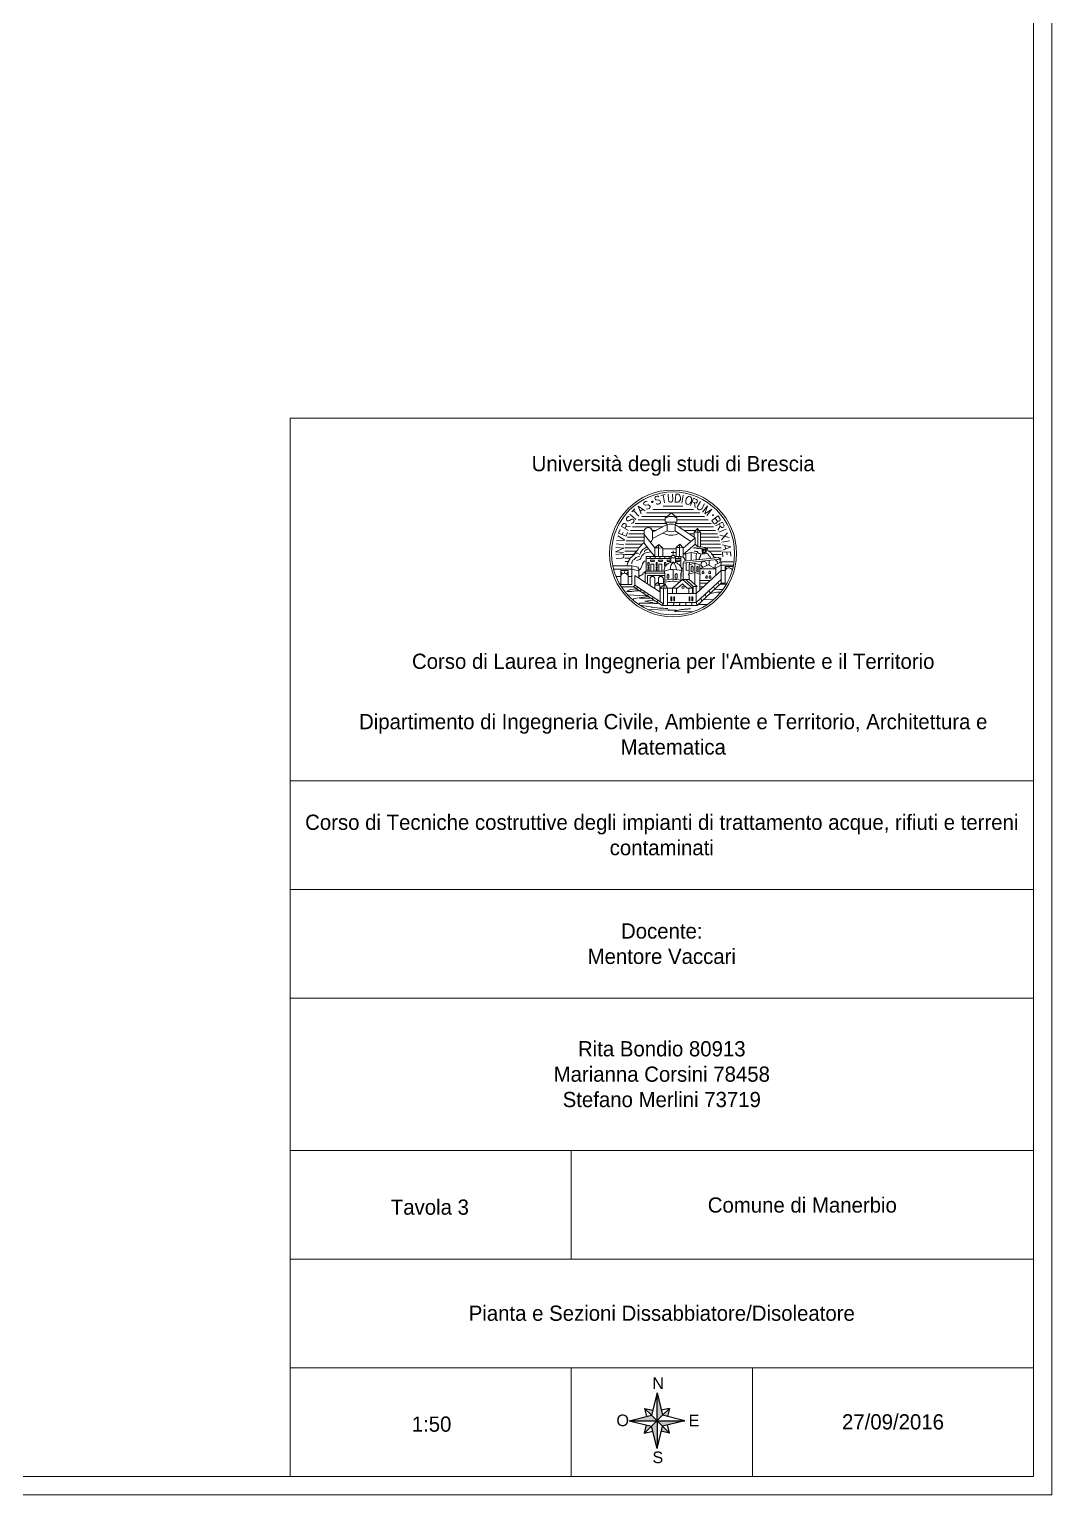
# Model space of a CAD drawing. Extents: x -2884 to -859, y 3232 to 5149.
# Drawn here: x -1140.6 to -858.7, y 4308 to 4712.3 of the extents above; entities that cross this region are included whole.
import ezdxf

# ---------------------------------------------------------------- set-up
doc = ezdxf.new("R2010")
doc.units = 0
doc.header["$MEASUREMENT"] = 0
doc.layers.add('Cartiglio', color=7, linetype='CONTINUOUS', lineweight=15)
doc.styles.add('ROMANC', font='romanc', dxfattribs={"width": 0.9, "height": 0.4})

msp = doc.modelspace()

# ---------------------------------------------------------------- hatches: boundary and pattern name
at = {"layer": 'Cartiglio', "lineweight": 5, "ltscale": 0.2}
h = msp.add_hatch(color=256, dxfattribs=at)
h.paths.add_polyline_path([(-970.96, 4331.803), (-969.04, 4329.883), (-968.708, 4331.259)])
h.paths.add_polyline_path([(-967.547, 4336.069), (-967.547, 4328.389), (-966.054, 4329.883)])
h.paths.add_polyline_path([(-966.054, 4329.883), (-964.677, 4329.55), (-964.134, 4331.803)])
h.paths.add_polyline_path([(-959.867, 4328.389), (-967.547, 4328.389), (-966.054, 4326.896)])
h.paths.add_polyline_path([(-964.134, 4324.976), (-966.054, 4326.896), (-966.386, 4325.52)])
h.paths.add_polyline_path([(-967.547, 4328.389), (-969.04, 4326.896), (-967.547, 4320.709)])
h.paths.add_polyline_path([(-970.417, 4327.228), (-970.96, 4324.976), (-969.04, 4326.896)])
h.paths.add_polyline_path([(-967.547, 4328.389), (-969.04, 4329.883), (-975.227, 4328.389)])

# ---------------------------------------------------------------- linework, layer by layer
at = {"layer": 'Cartiglio', "linetype": 'Continuous'}
for p, q in [((-1068.733, 4312.979), (-1068.733, 4604.979)), ((-1068.733, 4604.979), (-863.733, 4604.979))]:
    msp.add_line(p, q, dxfattribs=at)
at = {"layer": 'Cartiglio'}
for p, q in [((-972.753, 4576.924), (-965.263, 4576.924)), ((-971.733, 4577.881), (-964.711, 4577.881)), ((-970.45, 4578.839), (-955.779, 4578.839)), ((-968.727, 4579.796), (-957.502, 4579.796)), ((-965.829, 4580.754), (-960.4, 4580.754)), ((-965.263, 4577.397), (-963.591, 4578.865)), ((-965.263, 4577.397), (-965.263, 4576.279)), ((-963.591, 4578.865), (-962.088, 4577.457)), ((-962.541, 4577.881), (-954.496, 4577.881)), ((-962.088, 4577.457), (-962.088, 4576.339)), ((-962.088, 4576.924), (-953.476, 4576.924)), ((-975.325, 4573.093), (-971.113, 4573.093)), ((-974.853, 4574.051), (-971.042, 4574.051)), ((-974.28, 4575.008), (-965.922, 4575.008)), ((-973.588, 4575.966), (-964.916, 4575.966)), ((-971.113, 4570.539), (-971.113, 4573.642)), ((-968.105, 4569.228), (-971.113, 4572.86)), ((-968.853, 4574.051), (-967.738, 4574.051)), ((-964.722, 4575.641), (-968.782, 4573.5)), ((-964.722, 4573.909), (-968.782, 4571.768)), ((-968.782, 4571.768), (-968.782, 4573.663)), ((-965.263, 4576.279), (-962.088, 4576.339)), ((-965.106, 4576.282), (-964.722, 4575.641)), ((-964.722, 4575.641), (-964.722, 4573.909)), ((-962.301, 4576.335), (-962.569, 4575.653)), ((-962.569, 4575.653), (-962.569, 4573.897)), ((-962.569, 4575.653), (-957.032, 4572.009)), ((-962.569, 4573.897), (-958.182, 4571.01)), ((-962.446, 4575.966), (-952.64, 4575.966)), ((-961.589, 4575.008), (-951.949, 4575.008)), ((-960.134, 4574.051), (-956.844, 4574.051)), ((-958.679, 4573.093), (-957.303, 4573.093)), ((-956.352, 4574.573), (-957.303, 4573.563)), ((-957.303, 4573.563), (-956.255, 4573.563)), ((-957.303, 4572.188), (-957.303, 4573.563)), ((-956.352, 4574.573), (-955.516, 4573.416)), ((-956.255, 4573.563), (-956.352, 4574.573)), ((-955.516, 4573.416), (-956.255, 4573.563)), ((-956.255, 4573.563), (-956.255, 4569.525)), ((-955.975, 4574.051), (-951.376, 4574.051)), ((-955.516, 4569.525), (-955.516, 4573.416)), ((-955.516, 4573.093), (-950.904, 4573.093)), ((-976.379, 4569.263), (-972.496, 4569.263)), ((-976.229, 4570.221), (-971.606, 4570.221)), ((-976.006, 4571.178), (-971.113, 4571.178)), ((-975.707, 4572.136), (-971.113, 4572.136)), ((-971.113, 4570.539), (-968.105, 4566.775)), ((-968.105, 4569.228), (-967.04, 4570.165)), ((-967.08, 4569.267), (-968.105, 4569.228)), ((-968.105, 4569.228), (-968.105, 4566.795)), ((-967.04, 4570.165), (-967.116, 4569.228)), ((-967.112, 4569.266), (-967.112, 4566.795)), ((-965.975, 4569.149), (-967.08, 4569.267)), ((-967.04, 4570.165), (-965.975, 4569.149)), ((-965.975, 4569.149), (-965.975, 4566.795)), ((-965.975, 4568.963), (-962.278, 4568.963)), ((-962.292, 4569.349), (-961.24, 4570.238)), ((-962.278, 4569.346), (-962.278, 4566.795)), ((-961.341, 4569.328), (-962.278, 4569.346)), ((-961.24, 4570.238), (-961.355, 4569.328)), ((-961.355, 4569.328), (-961.355, 4566.795)), ((-960.328, 4569.247), (-961.341, 4569.328)), ((-961.24, 4570.238), (-960.328, 4569.247)), ((-957.032, 4572.009), (-960.328, 4569.145)), ((-957.032, 4570.254), (-960.328, 4567.389)), ((-960.328, 4569.247), (-960.328, 4566.593)), ((-957.032, 4572.009), (-957.032, 4570.254)), ((-957.032, 4570.254), (-956.255, 4569.525)), ((-956.255, 4569.525), (-955.516, 4569.525)), ((-955.516, 4572.136), (-950.522, 4572.136)), ((-955.516, 4571.178), (-950.223, 4571.178)), ((-955.516, 4570.221), (-950, 4570.221)), ((-954.107, 4569.263), (-949.85, 4569.263)), ((-976.47, 4567.348), (-973.985, 4567.348)), ((-976.459, 4568.305), (-973.14, 4568.305)), ((-976.412, 4566.39), (-974.866, 4566.39)), ((-976.285, 4565.433), (-975.43, 4565.433)), ((-970.58, 4566.795), (-963.689, 4566.795)), ((-970.58, 4562.785), (-970.58, 4566.795)), ((-970.58, 4566.252), (-963.778, 4566.252)), ((-970.053, 4565.176), (-969.697, 4565.176)), ((-970.053, 4565.176), (-970.053, 4564.364)), ((-969.697, 4565.176), (-969.697, 4564.364)), ((-969.438, 4565.783), (-968.204, 4565.783)), ((-969.438, 4565.783), (-969.282, 4565.486)), ((-969.4, 4566.795), (-969.4, 4566.252)), ((-969.282, 4565.486), (-968.375, 4565.486)), ((-969.252, 4564.696), (-968.428, 4564.696)), ((-969.252, 4564.696), (-969.252, 4562.785)), ((-968.428, 4564.696), (-968.428, 4562.785)), ((-968.204, 4565.783), (-968.375, 4565.486)), ((-968.016, 4566.252), (-968.016, 4566.795)), ((-967.822, 4565.176), (-967.822, 4564.364)), ((-967.822, 4565.176), (-967.466, 4565.176)), ((-967.466, 4565.176), (-967.466, 4564.364)), ((-967.207, 4565.783), (-967.051, 4565.486)), ((-967.207, 4565.783), (-965.973, 4565.783)), ((-967.051, 4565.486), (-966.144, 4565.486)), ((-967.021, 4564.696), (-967.021, 4562.785)), ((-967.021, 4564.696), (-966.197, 4564.696)), ((-966.733, 4566.252), (-966.733, 4566.795)), ((-966.197, 4564.696), (-966.197, 4562.785)), ((-965.973, 4565.783), (-966.144, 4565.486)), ((-965.452, 4565.176), (-965.452, 4564.364)), ((-965.452, 4565.176), (-965.096, 4565.176)), ((-965.417, 4566.252), (-965.417, 4566.795)), ((-965.096, 4565.176), (-965.096, 4564.364)), ((-964.837, 4565.783), (-963.778, 4565.783)), ((-964.837, 4565.783), (-964.681, 4565.486)), ((-964.681, 4565.486), (-963.774, 4565.486)), ((-964.204, 4566.252), (-964.204, 4566.795)), ((-963.778, 4566.458), (-962.42, 4566.458)), ((-963.778, 4565.187), (-963.778, 4566.458)), ((-963.615, 4567.939), (-962.494, 4567.939)), ((-963.055, 4568.366), (-963.055, 4567.136)), ((-962.509, 4566.795), (-960.954, 4566.795)), ((-962.42, 4566.458), (-962.421, 4565.164)), ((-962.42, 4566.252), (-960.954, 4566.252)), ((-962.4, 4565.783), (-961.166, 4565.783)), ((-962.4, 4565.783), (-962.244, 4565.486)), ((-962.244, 4565.486), (-961.337, 4565.486)), ((-961.491, 4566.252), (-961.491, 4566.795)), ((-961.166, 4565.783), (-961.337, 4565.486)), ((-960.954, 4566.795), (-960.954, 4563.927)), ((-960.327, 4564.965), (-950.156, 4566.055)), ((-960.316, 4560.521), (-960.327, 4564.965)), ((-960.305, 4564.968), (-960.022, 4565.566)), ((-960.022, 4565.566), (-950.63, 4566.572)), ((-958.103, 4567.954), (-959.869, 4567.551)), ((-959.597, 4567.208), (-959.869, 4567.551)), ((-959.597, 4567.618), (-959.597, 4567.613)), ((-959.597, 4567.208), (-959.597, 4565.611)), ((-959.527, 4565.051), (-959.527, 4562.99)), ((-958.707, 4564.555), (-957.083, 4565.017)), ((-958.577, 4565.153), (-958.577, 4564.592)), ((-958.103, 4567.954), (-956.524, 4567.646)), ((-958.103, 4567.954), (-958.103, 4565.771)), ((-957.083, 4565.017), (-957.083, 4559.081)), ((-957.083, 4565.017), (-955.764, 4564.5)), ((-956.735, 4567.282), (-956.524, 4567.646)), ((-956.735, 4567.282), (-956.735, 4565.918)), ((-955.408, 4567.501), (-953.571, 4567.698)), ((-953.408, 4568.305), (-949.77, 4568.305)), ((-953.121, 4565.737), (-953.121, 4564.377)), ((-952.283, 4567.348), (-949.759, 4567.348)), ((-949.826, 4565.397), (-951.546, 4564.553)), ((-950.156, 4566.055), (-950.63, 4566.572)), ((-950.463, 4566.39), (-949.817, 4566.39)), ((-950.156, 4566.055), (-950.156, 4565.236)), ((-950.156, 4565.912), (-949.871, 4565.912)), ((-949.826, 4565.397), (-949.826, 4564.955)), ((-949.826, 4565.397), (-946.303, 4565.397)), ((-979.73, 4564.25), (-974.484, 4564.25)), ((-979.517, 4563.34), (-974.484, 4563.34)), ((-978.843, 4561.315), (-977.543, 4561.315)), ((-977.543, 4559.074), (-977.543, 4562.977)), ((-977.543, 4562.977), (-975.519, 4562.977)), ((-977.099, 4562.042), (-977.543, 4562.589)), ((-976.507, 4562.214), (-976.463, 4562.977)), ((-975.953, 4562.035), (-975.519, 4562.647)), ((-975.519, 4562.977), (-975.519, 4559.074)), ((-975.519, 4561.315), (-974.484, 4561.315)), ((-974.484, 4564.25), (-972.743, 4563.878)), ((-974.484, 4564.25), (-974.484, 4563.34)), ((-974.484, 4563.34), (-972.516, 4562.919)), ((-974.484, 4563.34), (-974.484, 4559.074)), ((-973.662, 4558.967), (-973.662, 4561.598)), ((-973.662, 4561.598), (-969.488, 4558.868)), ((-972.743, 4563.878), (-972.743, 4563.479)), ((-972.743, 4563.479), (-972.516, 4563.431)), ((-972.516, 4563.431), (-972.516, 4562.919)), ((-972.516, 4562.919), (-972.516, 4560.849)), ((-965.375, 4562.215), (-970.796, 4562.215)), ((-965.59, 4562.785), (-970.587, 4562.785)), ((-970.213, 4561.557), (-970.213, 4559.343)), ((-965.375, 4561.557), (-970.213, 4561.557)), ((-970.053, 4564.364), (-969.697, 4564.364)), ((-970.053, 4563.425), (-970.053, 4562.785)), ((-970.053, 4563.425), (-969.697, 4563.425)), ((-969.697, 4562.785), (-970.053, 4562.785)), ((-969.697, 4563.425), (-969.697, 4562.785)), ((-969.252, 4562.785), (-968.428, 4562.785)), ((-967.822, 4564.364), (-967.466, 4564.364)), ((-967.822, 4563.425), (-967.466, 4563.425)), ((-967.822, 4563.425), (-967.822, 4562.785)), ((-967.822, 4562.785), (-967.466, 4562.785)), ((-967.466, 4563.425), (-967.466, 4562.785)), ((-967.021, 4562.785), (-966.197, 4562.785)), ((-965.59, 4562.785), (-963.88, 4563.203)), ((-965.375, 4562.215), (-965.59, 4562.785)), ((-965.452, 4564.364), (-965.096, 4564.364)), ((-965.375, 4562.215), (-965.373, 4559.251)), ((-963.88, 4563.203), (-963.131, 4563.231)), ((-963.131, 4563.231), (-963.135, 4562.595)), ((-963.135, 4562.595), (-963.135, 4560.545)), ((-963.131, 4563.231), (-961.327, 4563.031)), ((-961.327, 4563.031), (-960.691, 4562.747)), ((-960.954, 4562.289), (-960.956, 4560.125)), ((-960.954, 4563.927), (-960.323, 4563.37)), ((-960.691, 4562.747), (-960.954, 4562.271)), ((-959.527, 4562.99), (-958.707, 4563.077)), ((-958.707, 4561.579), (-958.927, 4561.949)), ((-958.919, 4561.936), (-957.083, 4562.458)), ((-958.707, 4561.976), (-958.707, 4564.555)), ((-958.707, 4560.521), (-958.707, 4561.579)), ((-957.083, 4562.458), (-955.597, 4561.877)), ((-956.782, 4556.592), (-949.809, 4563.023)), ((-955.764, 4564.5), (-955.761, 4561.926)), ((-955.763, 4563.391), (-953.478, 4564.577)), ((-955.763, 4563.391), (-951.356, 4563.391)), ((-955.76, 4561.505), (-955.59, 4561.894)), ((-955.76, 4561.505), (-955.756, 4557.538)), ((-953.478, 4564.577), (-951.356, 4563.391)), ((-951.546, 4564.553), (-951.546, 4564.111)), ((-949.826, 4564.42), (-951.546, 4563.575)), ((-951.356, 4563.669), (-951.356, 4561.596)), ((-949.826, 4564.42), (-949.826, 4559.454)), ((-949.826, 4564.42), (-946.465, 4564.42)), ((-949.826, 4563.007), (-948.731, 4563.007)), ((-948.731, 4564.068), (-948.731, 4559.454)), ((-948.731, 4564.068), (-946.537, 4564.068)), ((-948.731, 4563.874), (-948.328, 4563.497)), ((-947.681, 4564.068), (-947.681, 4563.668)), ((-974.484, 4559.074), (-977.739, 4559.074)), ((-977.389, 4558.506), (-974.031, 4558.506)), ((-973.662, 4558.967), (-974.031, 4558.506)), ((-974.031, 4558.506), (-966.151, 4553.352)), ((-973.662, 4558.967), (-965.782, 4553.813)), ((-972.854, 4558.438), (-973.223, 4557.977)), ((-971.829, 4557.768), (-972.198, 4557.307)), ((-970.928, 4557.179), (-971.297, 4556.718)), ((-968.166, 4558.965), (-966.74, 4558.93)), ((-968.166, 4558.004), (-966.645, 4557.009)), ((-967.397, 4559.622), (-966.74, 4558.93)), ((-966.74, 4558.93), (-966.766, 4557.088)), ((-966.645, 4558.1), (-965.373, 4559.251)), ((-966.645, 4554.377), (-966.645, 4558.1)), ((-966.645, 4558.1), (-965.771, 4558.1)), ((-965.771, 4558.1), (-965.782, 4553.813)), ((-965.771, 4558.1), (-965.432, 4559.197)), ((-965.771, 4558.1), (-964.652, 4558.1)), ((-965.373, 4559.251), (-964.652, 4558.1)), ((-964.652, 4556.592), (-964.652, 4553.331)), ((-963.277, 4558.111), (-960.5, 4560.521)), ((-963.277, 4558.111), (-962.662, 4558.084)), ((-963.277, 4556.592), (-956.782, 4556.592)), ((-962.662, 4558.084), (-961.875, 4558.084)), ((-962.203, 4558.084), (-962.216, 4556.592)), ((-961.875, 4558.084), (-960.488, 4559.263)), ((-960.5, 4560.521), (-957.725, 4558.111)), ((-960.5, 4560.521), (-958.707, 4560.521)), ((-960.488, 4559.263), (-959.256, 4558.111)), ((-957.594, 4558.582), (-959.623, 4560.521)), ((-959.256, 4558.111), (-958.327, 4558.111)), ((-958.745, 4558.111), (-958.745, 4556.592)), ((-958.707, 4560.521), (-956.52, 4558.582)), ((-957.725, 4558.111), (-958.327, 4558.111)), ((-957.725, 4558.111), (-957.725, 4556.592)), ((-957.594, 4558.582), (-957.594, 4556.592)), ((-956.52, 4558.582), (-957.594, 4558.582)), ((-956.782, 4554.13), (-949.809, 4560.56)), ((-956.782, 4558.582), (-956.782, 4554.13)), ((-956.467, 4553.331), (-949.826, 4559.456)), ((-955.759, 4560.227), (-952.84, 4560.227)), ((-955.758, 4559.458), (-953.675, 4559.458)), ((-955.757, 4558.491), (-954.722, 4558.491)), ((-953.175, 4557.456), (-952.861, 4556.657)), ((-951.935, 4558.6), (-951.621, 4557.8)), ((-950.752, 4559.691), (-950.438, 4558.892)), ((-949.828, 4559.454), (-948.731, 4559.454)), ((-969.793, 4556.436), (-970.162, 4555.975)), ((-968.551, 4555.624), (-968.92, 4555.163)), ((-967.22, 4554.753), (-967.589, 4554.291)), ((-965.782, 4553.813), (-966.151, 4553.352)), ((-964.652, 4553.331), (-966.151, 4553.352)), ((-964.652, 4554.13), (-956.782, 4554.13)), ((-964.652, 4553.331), (-956.467, 4553.331)), ((-962.872, 4554.13), (-963.028, 4553.331)), ((-961.208, 4554.13), (-961.3, 4553.331)), ((-959.584, 4554.13), (-959.611, 4553.331)), ((-957.974, 4554.13), (-957.979, 4553.373)), ((-956.782, 4554.13), (-956.467, 4553.331)), ((-956.211, 4553.567), (-953.69, 4553.567)), ((-955.462, 4555.347), (-955.148, 4554.548)), ((-954.301, 4556.418), (-953.986, 4555.619))]:
    msp.add_line(p, q, dxfattribs=at)
at = {"layer": 'Cartiglio', "ltscale": 100}
for p, q in [((-1068.733, 4504.979), (-863.733, 4504.979)), ((-1068.733, 4474.979), (-863.733, 4474.979)), ((-1068.733, 4444.979), (-863.733, 4444.979)), ((-1068.733, 4402.984), (-863.733, 4402.984)), ((-991.233, 4372.984), (-991.233, 4402.984)), ((-1068.733, 4372.984), (-863.733, 4372.984)), ((-1068.733, 4342.984), (-863.733, 4342.984)), ((-991.233, 4342.984), (-991.233, 4312.979)), ((-941.233, 4342.984), (-941.233, 4312.979))]:
    msp.add_line(p, q, dxfattribs=at)
at = {"layer": 'Cartiglio', "lineweight": 25, "ltscale": 0.1}
for p, q in [((-967.547, 4336.069), (-969.04, 4329.883)), ((-967.547, 4336.069), (-966.054, 4329.883)), ((-967.547, 4328.389), (-967.547, 4336.069)), ((-969.04, 4329.883), (-970.96, 4331.803)), ((-970.96, 4331.803), (-968.708, 4331.259)), ((-970.96, 4331.803), (-970.417, 4329.55)), ((-967.547, 4328.389), (-967.547, 4331.803)), ((-964.134, 4331.803), (-966.386, 4331.259)), ((-966.054, 4329.883), (-964.134, 4331.803)), ((-964.134, 4331.803), (-964.677, 4329.55)), ((-975.227, 4328.389), (-969.04, 4329.883)), ((-975.227, 4328.389), (-969.04, 4326.896)), ((-975.227, 4328.389), (-967.547, 4328.389)), ((-970.96, 4324.976), (-970.417, 4327.228)), ((-969.04, 4326.896), (-970.96, 4324.976)), ((-966.054, 4329.883), (-969.04, 4326.896)), ((-969.04, 4329.883), (-966.054, 4326.896)), ((-967.547, 4320.709), (-969.04, 4326.896)), ((-967.547, 4328.389), (-959.867, 4328.389)), ((-967.547, 4328.389), (-967.547, 4320.709)), ((-967.547, 4320.709), (-966.054, 4326.896)), ((-959.867, 4328.389), (-966.054, 4329.883)), ((-959.867, 4328.389), (-966.054, 4326.896)), ((-966.054, 4326.896), (-964.134, 4324.976)), ((-964.134, 4324.976), (-964.677, 4327.228)), ((-970.96, 4324.976), (-968.708, 4325.52)), ((-964.134, 4324.976), (-966.386, 4325.52))]:
    msp.add_line(p, q, dxfattribs=at)
at = {"layer": 'Cartiglio', "ltscale": 100}
for points in [[(-858.733, 4307.979), (-858.733, 5148.979), (-2047.733, 5148.979), (-2047.733, 4307.979)], [(-863.733, 4312.979), (-863.733, 5143.979), (-2042.733, 5143.979), (-2042.733, 4312.979)]]:
    msp.add_lwpolyline(points, close=True, dxfattribs=at)
at = {"layer": 'Cartiglio'}
for points in [[(-971.201, 4570.569), (-971.62, 4570.209), (-971.959, 4569.884), (-972.23, 4569.593), (-972.445, 4569.333), (-972.615, 4569.099), (-972.751, 4568.891), (-972.866, 4568.706), (-972.971, 4568.539), (-973.075, 4568.39), (-973.179, 4568.256), (-973.281, 4568.135), (-973.381, 4568.026), (-973.477, 4567.927), (-973.567, 4567.836), (-973.651, 4567.752), (-973.726, 4567.673), (-973.793, 4567.597), (-973.852, 4567.524), (-973.908, 4567.451), (-973.962, 4567.378), (-974.018, 4567.304), (-974.078, 4567.226), (-974.145, 4567.145), (-974.221, 4567.058), (-974.308, 4566.965), (-974.405, 4566.867), (-974.507, 4566.765), (-974.613, 4566.659), (-974.718, 4566.551), (-974.82, 4566.443), (-974.915, 4566.334), (-975.001, 4566.227), (-975.075, 4566.122), (-975.139, 4566.02), (-975.195, 4565.918), (-975.245, 4565.818), (-975.292, 4565.718), (-975.338, 4565.619), (-975.386, 4565.519), (-975.437, 4565.419), (-975.494, 4565.317), (-975.554, 4565.21), (-975.614, 4565.094), (-975.672, 4564.965), (-975.726, 4564.82), (-975.772, 4564.656), (-975.807, 4564.467), (-975.83, 4564.25)], [(-972.795, 4569.499), (-972.795, 4569.499)], [(-972.35, 4567.322), (-972.141, 4567.804), (-971.841, 4568.287), (-971.424, 4568.769), (-970.863, 4569.134), (-970.407, 4569.394)], [(-971.02, 4568.039), (-970.954, 4568.365), (-970.629, 4568.612), (-970.264, 4568.834), (-970.029, 4568.977)], [(-957.52, 4569.115), (-957.284, 4569.18)], [(-957.284, 4569.18), (-957.114, 4569.233), (-956.852, 4569.233), (-956.708, 4569.22), (-956.578, 4569.115), (-956.459, 4569.024), (-956.315, 4569.024), (-956.12, 4568.998), (-955.961, 4569.089), (-955.779, 4569.089), (-955.622, 4569.063), (-955.477, 4568.972), (-955.255, 4568.946), (-955.032, 4569.024)], [(-955.516, 4569.525), (-954.94, 4569.443), (-954.561, 4569.338), (-954.155, 4569.286), (-953.801, 4569.115), (-953.631, 4568.853), (-953.512, 4568.526), (-953.395, 4568.278), (-953.121, 4568.198), (-953.002, 4568.133), (-952.859, 4567.964), (-952.596, 4567.806), (-952.531, 4567.636), (-952.334, 4567.426), (-952.19, 4567.204), (-951.903, 4566.719), (-951.589, 4566.615), (-951.372, 4566.492)], [(-974.499, 4564.768), (-974.46, 4565.133)], [(-974.46, 4565.133), (-974.174, 4565.797), (-973.848, 4566.045), (-973.314, 4566.541), (-972.844, 4566.709), (-972.323, 4566.879)], [(-972.61, 4567.674), (-972.806, 4567.765), (-973.21, 4567.752), (-973.652, 4567.583), (-974.017, 4567.218)], [(-973.223, 4565.706), (-972.311, 4566.045), (-971.984, 4566.397), (-971.776, 4566.997), (-971.15, 4567.557), (-970.603, 4567.857), (-969.729, 4568), (-969.261, 4568.143)], [(-972.454, 4563.087), (-972.114, 4563.399), (-971.737, 4564.038), (-971.502, 4564.807), (-971.281, 4565.224), (-970.825, 4565.602)], [(-971.72, 4568.331), (-971.72, 4568.331)], [(-960.906, 4566.784), (-960.582, 4566.737), (-960.373, 4566.634), (-960.141, 4566.425), (-959.968, 4566.147), (-959.853, 4565.951), (-959.643, 4565.776)], [(-959.527, 4565.051), (-958.577, 4565.153), (-958.577, 4564.592), (-958.707, 4564.555), (-958.707, 4563.077), (-959.527, 4562.99), (-959.527, 4565.051)], [(-957.284, 4568.291), (-956.997, 4568.265)], [(-956.997, 4568.265), (-956.813, 4568.252), (-956.631, 4568.252), (-956.511, 4568.185), (-956.419, 4568.107), (-956.342, 4567.964), (-956.225, 4567.819), (-956.145, 4567.741), (-956.053, 4567.701), (-955.819, 4567.649), (-955.557, 4567.636)], [(-955.42, 4567.5), (-955.455, 4567.387), (-955.482, 4567.301), (-955.502, 4567.237), (-955.516, 4567.19), (-955.527, 4567.157), (-955.534, 4567.133), (-955.541, 4567.112), (-955.547, 4567.092), (-955.555, 4567.067), (-955.564, 4567.038), (-955.574, 4567.006), (-955.586, 4566.971), (-955.598, 4566.935), (-955.611, 4566.898), (-955.625, 4566.86), (-955.639, 4566.824), (-955.654, 4566.788), (-955.669, 4566.754), (-955.684, 4566.722), (-955.7, 4566.69), (-955.715, 4566.661), (-955.731, 4566.632), (-955.747, 4566.606), (-955.763, 4566.58), (-955.778, 4566.556), (-955.794, 4566.534), (-955.809, 4566.512), (-955.824, 4566.491), (-955.839, 4566.47), (-955.852, 4566.449), (-955.865, 4566.429), (-955.876, 4566.408), (-955.886, 4566.387), (-955.895, 4566.365), (-955.903, 4566.344), (-955.91, 4566.322), (-955.916, 4566.3), (-955.921, 4566.279), (-955.925, 4566.259), (-955.928, 4566.239), (-955.93, 4566.219), (-955.932, 4566.201), (-955.933, 4566.184), (-955.933, 4566.167), (-955.932, 4566.151), (-955.931, 4566.136), (-955.928, 4566.121), (-955.924, 4566.107), (-955.919, 4566.093), (-955.913, 4566.08), (-955.906, 4566.068), (-955.898, 4566.056), (-955.889, 4566.044), (-955.878, 4566.033), (-955.867, 4566.023), (-955.853, 4566.012)], [(-953.6, 4567.702), (-953.543, 4567.598), (-953.5, 4567.518), (-953.468, 4567.459), (-953.445, 4567.417), (-953.429, 4567.386), (-953.416, 4567.364), (-953.406, 4567.345), (-953.396, 4567.326), (-953.384, 4567.303), (-953.369, 4567.277), (-953.353, 4567.247), (-953.335, 4567.215), (-953.316, 4567.182), (-953.295, 4567.148), (-953.275, 4567.114), (-953.253, 4567.081), (-953.232, 4567.049), (-953.211, 4567.018), (-953.19, 4566.989), (-953.168, 4566.962), (-953.147, 4566.936), (-953.126, 4566.911), (-953.106, 4566.888), (-953.085, 4566.866), (-953.065, 4566.846), (-953.045, 4566.826), (-953.026, 4566.808), (-953.007, 4566.79), (-952.989, 4566.773), (-952.972, 4566.755), (-952.956, 4566.737), (-952.94, 4566.719), (-952.926, 4566.7), (-952.913, 4566.681), (-952.901, 4566.661), (-952.891, 4566.641), (-952.881, 4566.621), (-952.872, 4566.601), (-952.864, 4566.582), (-952.857, 4566.563), (-952.85, 4566.545), (-952.845, 4566.527), (-952.841, 4566.51), (-952.838, 4566.494), (-952.835, 4566.478), (-952.834, 4566.463), (-952.834, 4566.448), (-952.835, 4566.433), (-952.837, 4566.419), (-952.84, 4566.405), (-952.845, 4566.391), (-952.85, 4566.378), (-952.857, 4566.365), (-952.865, 4566.352), (-952.875, 4566.339), (-952.886, 4566.327)], [(-973.41, 4557.889), (-974.761, 4557.691), (-975.954, 4557.277), (-975.747, 4557.218), (-975.54, 4557.189), (-975.323, 4557.169), (-975.106, 4557.159), (-974.889, 4557.169), (-974.672, 4557.179), (-974.455, 4557.198), (-974.238, 4557.228), (-974.021, 4557.258), (-973.805, 4557.287), (-973.588, 4557.317), (-973.381, 4557.346), (-973.164, 4557.366), (-972.957, 4557.386), (-972.552, 4557.396), (-973.164, 4557.889)], [(-967.397, 4559.622), (-968.104, 4559.018)], [(-960.482, 4560.521), (-959.623, 4560.521), (-957.594, 4558.582), (-957.594, 4556.592), (-957.725, 4556.592), (-957.725, 4558.111), (-960.482, 4560.521)], [(-951.027, 4556.991), (-952.338, 4556.745), (-952.977, 4556.55)], [(-951.631, 4557.791), (-950.416, 4557.731), (-950.406, 4557.731), (-950.396, 4557.731), (-950.386, 4557.731), (-950.366, 4557.731), (-950.357, 4557.731), (-950.347, 4557.731), (-950.327, 4557.731), (-950.317, 4557.731), (-950.307, 4557.731), (-950.288, 4557.741), (-950.278, 4557.741), (-950.258, 4557.751), (-950.248, 4557.751), (-950.209, 4557.77), (-950.189, 4557.751), (-950.169, 4557.741), (-950.149, 4557.731), (-950.12, 4557.731), (-950.1, 4557.731), (-950.071, 4557.731), (-950.051, 4557.731), (-950.021, 4557.731), (-950.002, 4557.721), (-949.972, 4557.721), (-949.942, 4557.721), (-949.923, 4557.721), (-949.893, 4557.721), (-949.864, 4557.711), (-949.466, 4557.597)], [(-951.027, 4556.991), (-949.935, 4556.991)], [(-950.135, 4559.17), (-948.434, 4559.17)], [(-975.655, 4556.248), (-970.501, 4556.005)], [(-972.759, 4555.384), (-973.943, 4555.147), (-973.952, 4555.138), (-973.962, 4555.128), (-973.972, 4555.118), (-973.982, 4555.108), (-973.992, 4555.098), (-974.002, 4555.088), (-974.012, 4555.078), (-974.021, 4555.069), (-974.232, 4554.858)], [(-968.726, 4553.984), (-972.335, 4553.944), (-972.345, 4553.935), (-972.355, 4553.925), (-972.365, 4553.915), (-972.375, 4553.905), (-972.385, 4553.895), (-972.394, 4553.885), (-972.404, 4553.875), (-972.643, 4553.637)], [(-970.166, 4555.798), (-972.424, 4555.433), (-972.424, 4555.424), (-972.414, 4555.414), (-972.404, 4555.414), (-972.404, 4555.404), (-972.394, 4555.394), (-972.385, 4555.384), (-972.375, 4555.374), (-972.365, 4555.374), (-972.355, 4555.364), (-972.335, 4555.354), (-969.594, 4555.354), (-969.584, 4555.364), (-969.574, 4555.374), (-969.565, 4555.384), (-969.555, 4555.394), (-969.545, 4555.404), (-969.535, 4555.414), (-969.525, 4555.424), (-969.515, 4555.433)], [(-972.353, 4553.445), (-968.135, 4552.741), (-967.543, 4552.672), (-966.952, 4552.613), (-966.36, 4552.574), (-965.768, 4552.544), (-965.177, 4552.515), (-964.585, 4552.505)], [(-968.519, 4554.773), (-970.935, 4554.487), (-968.845, 4554.122), (-968.845, 4554.112), (-968.835, 4554.112), (-968.825, 4554.112), (-968.815, 4554.112), (-968.805, 4554.102), (-968.795, 4554.102), (-968.795, 4554.092), (-968.776, 4554.082), (-968.766, 4554.082), (-968.756, 4554.073), (-968.746, 4554.063), (-968.736, 4554.043), (-968.726, 4554.033), (-968.707, 4554.023), (-968.677, 4553.994), (-968.598, 4553.984), (-968.51, 4553.974), (-968.421, 4553.964), (-968.332, 4553.944), (-968.233, 4553.925), (-968.145, 4553.905), (-968.046, 4553.885), (-967.947, 4553.866), (-967.859, 4553.846), (-967.76, 4553.836), (-967.662, 4553.836), (-967.573, 4553.836), (-967.474, 4553.846), (-967.385, 4553.866), (-967.208, 4553.954), (-967.218, 4553.964), (-967.218, 4553.984), (-967.228, 4553.994), (-967.238, 4554.013), (-967.247, 4554.033), (-967.257, 4554.043), (-967.277, 4554.063), (-967.287, 4554.073), (-967.307, 4554.092), (-967.326, 4554.102), (-967.346, 4554.122), (-967.376, 4554.132), (-967.395, 4554.152), (-967.415, 4554.161), (-967.454, 4554.201)], [(-969.18, 4552.919), (-969.16, 4552.899), (-969.141, 4552.889), (-969.121, 4552.889), (-969.091, 4552.88), (-969.072, 4552.88), (-969.042, 4552.88), (-969.022, 4552.88), (-968.993, 4552.88), (-968.973, 4552.88), (-968.943, 4552.88), (-968.924, 4552.889), (-968.894, 4552.889), (-968.864, 4552.889), (-968.835, 4552.88), (-968.776, 4552.88)], [(-954.735, 4554.929), (-951.973, 4554.879)], [(-970.008, 4552.172), (-964.585, 4552.022)], [(-964.171, 4552.219), (-964.191, 4552.189), (-964.21, 4552.179), (-964.22, 4552.17), (-964.24, 4552.16), (-964.26, 4552.15), (-964.279, 4552.14), (-964.299, 4552.14), (-964.319, 4552.14), (-964.339, 4552.13), (-964.358, 4552.13), (-964.388, 4552.12), (-964.408, 4552.11), (-964.427, 4552.101), (-964.457, 4552.091), (-964.496, 4552.061), (-962.248, 4551.982)], [(-958.343, 4552.387), (-958.62, 4552.357), (-958.886, 4552.347), (-959.162, 4552.327), (-959.428, 4552.308), (-959.704, 4552.288), (-959.97, 4552.268), (-960.247, 4552.248), (-960.523, 4552.219), (-960.799, 4552.189), (-961.075, 4552.15), (-961.351, 4552.101), (-961.627, 4552.041), (-961.903, 4551.972), (-962.179, 4551.893), (-962.731, 4551.696), (-957.725, 4551.587)]]:
    msp.add_lwpolyline(points, dxfattribs=at)
for points in [[(-954.953, 4567.907), (-955.013, 4567.555), (-955.068, 4567.561), (-955.006, 4567.924, -0.0271062), (-955.031, 4567.985, -0.0202538), (-955.066, 4568.103, -0.0144519), (-955.103, 4568.27, -0.0064351), (-955.116, 4568.345, -0.0000451), (-955.116, 4568.346, -0.0144519), (-955.068, 4568.51, -0.0202538), (-955.026, 4568.625, -0.0419104), (-954.979, 4568.716, -13.672122), (-954.944, 4568.714, -0.0447495), (-954.946, 4568.604, -0.0202538), (-954.965, 4568.484, -0.0125488), (-954.998, 4568.338, -0.0040089), (-954.989, 4568.292, -0.0144519), (-954.962, 4568.123, -0.0202538), (-954.951, 4568.001, -0.0466565), (-954.955, 4567.887, -0.0968165), (-954.957, 4567.881, -0.3218437)], [(-954.094, 4568), (-954.034, 4567.648), (-953.979, 4567.654), (-954.041, 4568.017, 0.0271062), (-954.016, 4568.078, 0.0202538), (-953.981, 4568.195, 0.0144519), (-953.944, 4568.363, 0.0064351), (-953.931, 4568.438, 0.0000451), (-953.931, 4568.438, 0.0144519), (-953.979, 4568.603, 0.0202538), (-954.021, 4568.718, 0.0419104), (-954.068, 4568.809, 13.672122), (-954.103, 4568.806, 0.0447495), (-954.1, 4568.697, 0.0202538), (-954.081, 4568.576, 0.0125488), (-954.049, 4568.431, 0.0040089), (-954.058, 4568.385, 0.0144519), (-954.085, 4568.215, 0.0202538), (-954.096, 4568.093, 0.0466565), (-954.091, 4567.98, 0.0968165), (-954.089, 4567.974, 0.3218437)], [(-969.488, 4558.868), (-968.166, 4558.004), (-968.166, 4558.965), (-968.104, 4559.018), (-968.104, 4560.637, 1), (-969.474, 4560.637), (-969.474, 4558.859)], [(-960.691, 4562.747, 0.1252899), (-960.954, 4563.927), (-960.323, 4563.37), (-960.316, 4560.521), (-960.482, 4560.521), (-960.956, 4560.125), (-960.931, 4562.312), (-960.731, 4562.675)]]:
    msp.add_lwpolyline(points, format="xyb", dxfattribs=at)
for points in [[(-954.518, 4567.596), (-954.518, 4567.961), (-954.285, 4567.961), (-954.365, 4568.725, 0.9038178), (-954.76, 4568.723), (-954.835, 4567.961), (-954.602, 4567.961), (-954.602, 4567.588)], [(-950.747, 4564.945, 0.326332), (-951.629, 4565.897), (-950.156, 4566.055), (-950.156, 4565.236)], [(-965.785, 4560.637, 1), (-967.165, 4560.637), (-967.165, 4559.379), (-965.785, 4559.379)], [(-957.578, 4563.733), (-957.578, 4562.745), (-958.16, 4562.579), (-958.16, 4563.733, -0.0697486), (-958.136, 4563.9, -0.0816101), (-958.075, 4564.031, -0.1069426), (-957.974, 4564.125, -0.1359239), (-957.869, 4564.155, -0.1359239), (-957.764, 4564.125, -0.1069426), (-957.663, 4564.031, -0.0816101), (-957.601, 4563.9, -0.0697486)], [(-956.171, 4562.529), (-956.171, 4563.683, 0.0506106), (-956.189, 4563.853, 0.0644502), (-956.233, 4563.981, 0.1039714), (-956.31, 4564.079, 0.1759541), (-956.38, 4564.104, 0.1759541), (-956.451, 4564.079, 0.1039714), (-956.528, 4563.981, 0.0644502), (-956.571, 4563.853, 0.0506106), (-956.589, 4563.683), (-956.589, 4562.692)], [(-955.052, 4562.124), (-954.638, 4562.124), (-954.638, 4562.617, 0.9935617), (-955.052, 4562.617)], [(-953.681, 4561.332, 0.9935617), (-954.095, 4561.332), (-954.095, 4560.838), (-953.681, 4560.838)], [(-952.801, 4562.617, 0.9935617), (-953.216, 4562.617), (-953.216, 4562.124), (-952.801, 4562.124)], [(-952.736, 4561.32, 0.9935617), (-953.15, 4561.32), (-953.15, 4560.827), (-952.736, 4560.827)]]:
    msp.add_lwpolyline(points, format="xyb", close=True, dxfattribs=at)
for points in [[(-970.587, 4562.785), (-971.064, 4562.46), (-971.369, 4562.226), (-971.456, 4561.982), (-971.802, 4561.696), (-972.176, 4561.61), (-972.35, 4561.367), (-972.516, 4561.206), (-972.516, 4560.849), (-970.805, 4559.729), (-970.805, 4562.192)], [(-964.79, 4561.719), (-964.79, 4560.844), (-964.251, 4560.844), (-964.251, 4561.719), (-964.501, 4561.988)], [(-962.501, 4561.863), (-962.501, 4560.883), (-961.943, 4560.835), (-961.943, 4561.882), (-962.214, 4562.142)], [(-964.652, 4556.592), (-964.652, 4558.1), (-963.277, 4558.111), (-963.277, 4556.592)], [(-963.709, 4555.689), (-963.709, 4554.562), (-963.5, 4554.562), (-963.5, 4555.689)], [(-962.924, 4555.689), (-962.924, 4554.562), (-962.715, 4554.562), (-962.715, 4555.689)], [(-958.666, 4555.689), (-958.666, 4554.562), (-958.458, 4554.562), (-958.458, 4555.689)], [(-957.92, 4555.689), (-957.92, 4554.562), (-957.711, 4554.562), (-957.711, 4555.689)]]:
    msp.add_lwpolyline(points, close=True, dxfattribs=at)
for centre, radius in [((-963.114, 4567.673), 17.505), ((-963.114, 4567.673), 16.965), ((-968.829, 4581.889), 0.197), ((-952.109, 4578.235), 0.0997), ((-969.87, 4563.872), 0.183), ((-967.639, 4563.872), 0.183), ((-960.409, 4558.347), 0.328)]:
    msp.add_circle(centre, radius, dxfattribs=at)
for centre, radius, start, end in [((-963.628, 4574.945), 2.947, 117.69785, 123.68494), ((-963.628, 4574.945), 2.947, 113.07673, 117.69785), ((-963.628, 4574.945), 2.947, 105.98281, 113.07673), ((-963.628, 4574.945), 2.947, 101.75829, 105.98281), ((-963.628, 4574.945), 2.947, 95.54215, 101.75829), ((-963.628, 4574.945), 2.947, 91.27249, 95.54215), ((-963.628, 4574.945), 2.947, 84.22628, 91.27249), ((-963.628, 4574.945), 2.947, 79.66771, 84.22628), ((-963.628, 4574.945), 2.947, 72.96173, 79.66771), ((-963.628, 4574.945), 2.947, 68.91494, 72.96173), ((-963.628, 4574.945), 2.947, 58.47994, 68.91494), ((-969.948, 4573.652), 1.165, 359.49003, 180.50997), ((-963.582, 4577.302), 4.614, 239.90105, 296.93913), ((-963.62, 4571.118), 4.656, 76.95332, 103.68974), ((-963.632, 4576.254), 2.586, 245.07641, 294.28053), ((-969.948, 4571.851), 1.168, 297.07994, 4.05396), ((-963.14, 4562.822), 2.45, 26.80886, 180.87511), ((-961.102, 4563.358), 2.783, 136.54718, 183.18971), ((-963.099, 4566.458), 0.679, 0, 180), ((-965.217, 4563.112), 3.009, 0.31736, 45.86044), ((-954.638, 4564.667), 0.79, 336.436, 258.44075), ((-949.533, 4564.687), 0.397, 137.58673, 222.41327), ((-976.531, 4561.195), 1.019, 6.75151, 173.24849), ((-965.269, 4563.872), 0.183, 86.32617, 221.14341), ((-951.187, 4563.843), 0.448, 143.32487, 216.67513), ((-947.748, 4562.611), 1.059, 25.09141, 158.051), ((-963.31, 4551.506), 9.041, 74.90527, 103.19398), ((-963.31, 4550.949), 9.041, 77.90485, 103.19078)]:
    msp.add_arc(centre, radius, start, end, dxfattribs=at)

# ---------------------------------------------------------------- texts
at = {"layer": 'Cartiglio', "style": 'ROMANC', "width": 0.9}
for s, rotation, p in [('S', 29.62148, (-970.542, 4579.605)), ('S', 15.79939, (-967.888, 4581.073)), ('T', 9.98044, (-966.18, 4581.514)), ('U', 2.66011, (-964.695, 4581.784)), ('S', 234.33803, (-975.331, 4578.254)), ('I', 47.37523, (-973.61, 4576.803)), ('T', 42.18404, (-973.085, 4577.462)), ('A', 36.81114, (-971.989, 4578.523)), ('E', 67.96134, (-976.206, 4572.107)), ('R', 61.27317, (-975.593, 4573.716)), ('N', 85.90551, (-976.823, 4567.605)), ('I', 80.67758, (-976.728, 4569.669)), ('V', 75.50846, (-976.575, 4570.576)), ('U', 94.74211, (-976.596, 4566.083))]:
    msp.add_text(s, height=2.207, rotation=rotation, dxfattribs=at).set_placement(p)
at = {"layer": 'Cartiglio', "style": 'ROMANC'}
for s, rotation, p in [('D', 354.88478, (-962.886, 4581.895)), ('I', 348.89769, (-961.108, 4581.657)), ('O', 162.80108, (-957.501, 4583.039)), ('R', 337.53654, (-958.644, 4581.003)), ('U', 329.95599, (-957.014, 4580.3)), ('M', 321.14764, (-955.283, 4579.321)), ('B', 305.65706, (-952.697, 4577.051)), ('R', 298.78651, (-951.61, 4575.602)), ('I', 291.80459, (-950.634, 4573.868)), ('X', 286.68845, (-950.263, 4572.969)), ('I', 279.75445, (-949.749, 4571.125)), ('A', 274.50526, (-949.49, 4570.147)), ('E', 274.02736, (-949.475, 4568.368))]:
    msp.add_text(s, height=2.207, rotation=rotation, dxfattribs=at).set_placement(p)
at = {"layer": 'Cartiglio', "ltscale": 100, "char_height": 4.2, "attachment_point": 5}
for s, insert, width in [('Università degli studi di Brescia', (-963.078, 4591.821), 134.38908), ("Corso di Laurea in Ingegneria per l'Ambiente e il Territorio", (-963.078, 4537.29), 186.77207), ('Dipartimento di Ingegneria Civile, Ambiente e Territorio, Architettura e Matematica', (-963.078, 4517.747), 181.27555), ('Corso di Tecniche costruttive degli impianti di trattamento acque, rifiuti e terreni contaminati', (-966.233, 4489.979), 205), ('Docente:\\PMentore Vaccari', (-966.233, 4459.979), 205), ('Rita Bondio 80913\\PMarianna Corsini 78458\\PStefano Merlini 73719', (-966.233, 4423.981), 205), ('Tavola 3', (-1030.169, 4387.293), 205), ('Comune di Manerbio', (-927.483, 4387.874), 127.5), ('Pianta e Sezioni Dissabbiatore/Disoleatore', (-966.233, 4358.022), 205)]:
    msp.add_mtext(s, dxfattribs=dict(at, insert=insert, width=width))
at = {"layer": 'Cartiglio', "lineweight": 25, "char_height": 3.2, "attachment_point": 1}
for s, insert, width in [('{\\fArial|b0|i0|c0|p34;N}', (-968.829, 4340.319), 15.15307), ('{\\fArial|b0|i0|c0|p34;O}', (-978.748, 4330.089), 15.15307), ('{\\fArial|b0|i0|c0|p34;E}', (-958.839, 4330.039), 15.15307), ('{\\fArial|b0|i0|c0|p34;S}', (-968.814, 4319.89), 3.31733)]:
    msp.add_mtext(s, dxfattribs=dict(at, insert=insert, width=width))
at = {"layer": 'Cartiglio', "ltscale": 100, "char_height": 4.2, "attachment_point": 5}
for s, width, heights, insert in [('27/09/2016', 77.5, [30.005], (-902.483, 4328.047)), ('1:50', 77.21932, [32.179], (-1029.703, 4327.422))]:
    msp.add_mtext_dynamic_manual_height_columns(s, width=width, gutter_width=12.5, heights=heights, dxfattribs=dict(at, insert=insert))

doc.saveas('drawing.dxf')
